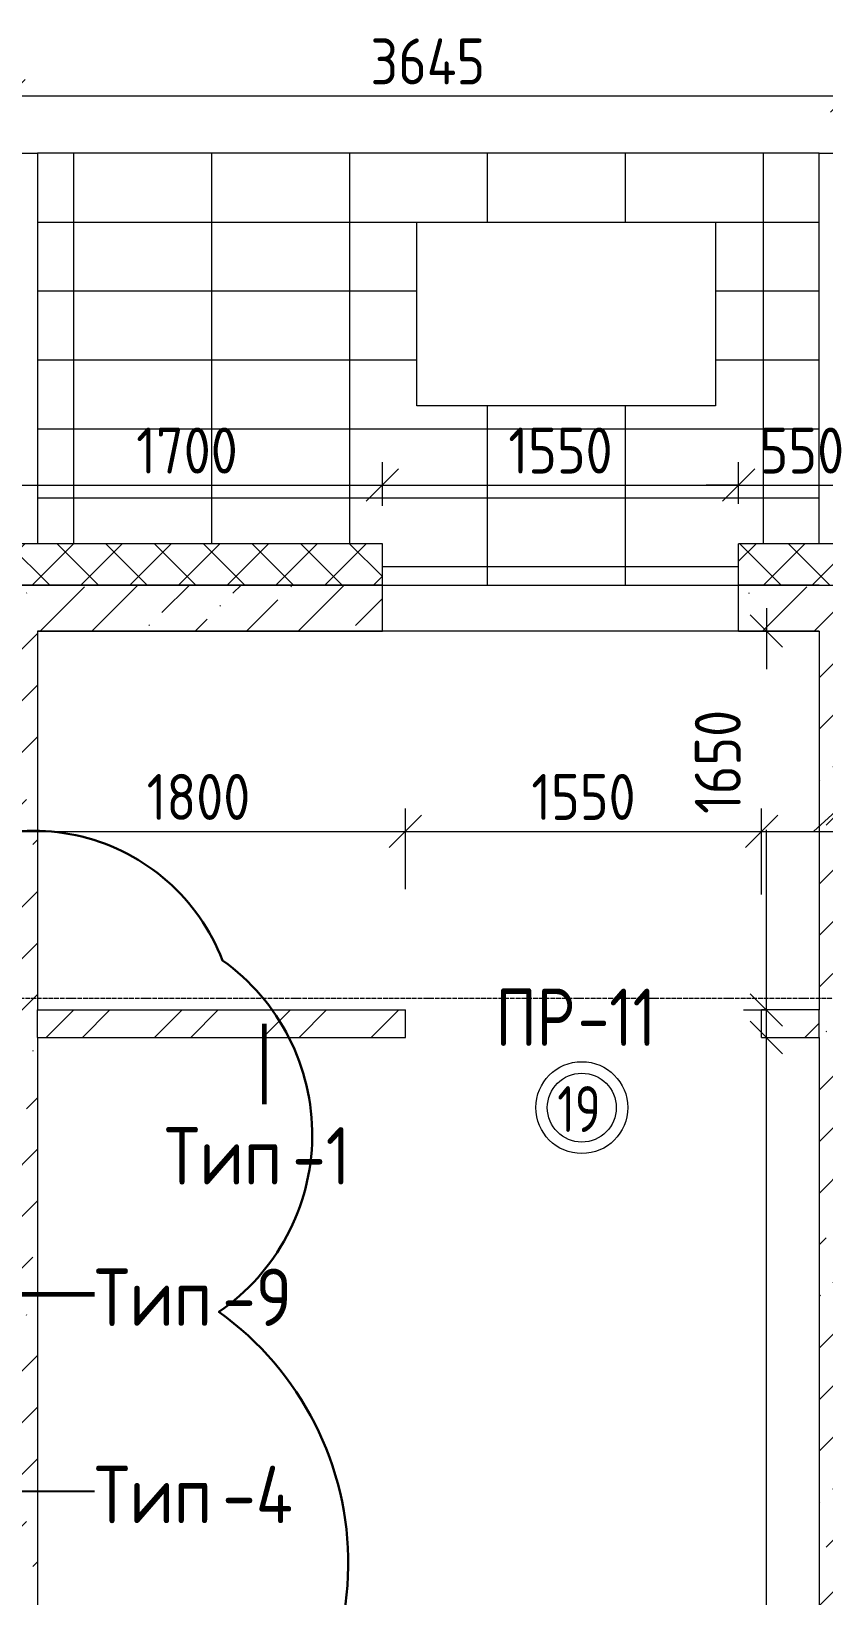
# Model space of a CAD drawing. Header units: millimetres. Extents: x -60946 to 138510, y -262288 to 24501.
# Drawn here: x 43456 to 46904, y -42060 to -35249 of the extents above; entities that cross this region are included whole.
import ezdxf

# ---------------------------------------------------------------- set-up
doc = ezdxf.new("R2010")
doc.units = ezdxf.units.MM
doc.linetypes.add('ADSK_Линия сетки', pattern=[25, 20, -2.5, 0, -2.5])
for name, color, linetype, lineweight in [('0) 1 вып перегородка', 7, 'Continuous', 60), ('Марки', 7, 'Continuous', 20), ('Марки дверей', 7, 'Continuous', 20), ('Оси', 7, 'Continuous', 9), ('Перекрытие', 7, 'Continuous', 18), ('Перекрытие штриховка', 7, 'Continuous', 18), ('Размеры', 7, 'Continuous', 9), ('Стены внутренние', 7, 'Continuous', 18), ('Стены наружные', 7, 'Continuous', 18), ('Стены несущие', 7, 'Continuous', 30), ('Стены отделка', 7, 'Continuous', 30), ('Стены штриховка', 7, 'Continuous', 9)]:
    doc.layers.add(name, color=color, linetype=linetype, lineweight=lineweight)
doc.layers.add('2)Тип-4', color=7, linetype='Continuous', lineweight=30, true_color=0x0080c0)
doc.styles.add('GOST Common_2', font='', dxfattribs={"width": 0.9, "height": 250})
doc.styles.add('GOST Common_3', font='', dxfattribs={"width": 0.9, "height": 200})
doc.styles.add('GOST Common_5', font='', dxfattribs={"width": 0.85, "height": 250})
doc.styles.add('GOST Common_B', font='', dxfattribs={"width": 0.8, "height": 200})
doc.styles.get('GOST Common_2').set_extended_font_data('GOST Common')
doc.styles.get('GOST Common_3').set_extended_font_data('GOST Common')
doc.styles.get('GOST Common_5').set_extended_font_data('GOST Common')
doc.styles.get('GOST Common_B').set_extended_font_data('GOST Common', bold=True)
doc.dimstyles.new('ADSK_Основной_2_0', dxfattribs={"dimscale": 304.8, "dimtxt": 201.142999, "dimasz": 0.463911, "dimexe": 0.328084, "dimexo": 0.328084, "dimgap": 0.164042, "dimtad": 1, "dimdec": 3, "dimrnd": 0.001, "dimdsep": 46, "dimtxsty": 'GOST Common_3', "dimblk1": 'OBLIQUE', "dimblk2": 'OBLIQUE', "dimsah": 1, "dimcen": 0.09, "dimdle": 0.328084, "dimazin": 2, "dimtfac": 1, "dimtdec": 4, "dimtix": 1, "dimtmove": 0, "dimatfit": 3, "dimfxl": 1, "dimtvp": 1, "dimtolj": 1, "dimtzin": 0, "dimlwd": 20, "dimlwe": 20, "dimarcsym": 2})
doc.dimstyles.new('ADSK_Основной_2_0_1', dxfattribs={"dimscale": 304.8, "dimtxt": 201.142999, "dimasz": 0.463911, "dimexe": 0.328084, "dimexo": 0.328084, "dimgap": 0.164042, "dimtad": 1, "dimdec": 3, "dimrnd": 0.001, "dimdsep": 46, "dimtxsty": 'GOST Common_3', "dimblk1": 'OBLIQUE', "dimblk2": 'OBLIQUE', "dimsah": 1, "dimcen": 0.09, "dimdle": 0.328084, "dimazin": 2, "dimtfac": 1, "dimtdec": 4, "dimtix": 1, "dimtmove": 1, "dimatfit": 3, "dimfxl": 1, "dimtvp": 1, "dimtolj": 1, "dimtzin": 0, "dimlwd": 20, "dimlwe": 20, "dimarcsym": 2})
doc.dimstyles.new('ADSK_Основной_2_0_2', dxfattribs={"dimscale": 304.8, "dimtxt": 201.142999, "dimasz": 0.463911, "dimexe": 0.328084, "dimexo": 0.328084, "dimgap": 0.164042, "dimtad": 1, "dimdec": 3, "dimrnd": 0.001, "dimdsep": 46, "dimtxsty": 'GOST Common_3', "dimblk1": 'OBLIQUE', "dimblk2": 'OBLIQUE', "dimsah": 1, "dimcen": 0.09, "dimdle": 0.328084, "dimazin": 2, "dimtfac": 1, "dimtdec": 4, "dimtix": 1, "dimtmove": 0, "dimatfit": 3, "dimfxl": 1, "dimtvp": 1, "dimtolj": 1, "dimtzin": 0, "dimlwd": 20, "dimlwe": 20, "dimarcsym": 2})
doc.dimstyles.new('ADSK_Основной_2_0_3', dxfattribs={"dimscale": 304.8, "dimtxt": 201.142999, "dimasz": 0.463911, "dimexe": 0.328084, "dimexo": 0.328084, "dimgap": 0.164042, "dimtad": 1, "dimdec": 3, "dimrnd": 0.001, "dimdsep": 46, "dimtxsty": 'GOST Common_2', "dimblk1": 'OBLIQUE', "dimblk2": 'OBLIQUE', "dimsah": 1, "dimcen": 0.09, "dimdle": 0.328084, "dimazin": 2, "dimtfac": 1, "dimtdec": 4, "dimtix": 1, "dimtmove": 0, "dimatfit": 3, "dimfxl": 1, "dimtvp": 1, "dimtolj": 1, "dimtzin": 0, "dimlwd": 20, "dimlwe": 20, "dimarcsym": 2})
pattern_1 = [(45, (1283.93, -48864.63), (84.18955, 308.69595), [396.875, -79.375, 3.353, -76.022])]

# ---------------------------------------------------------------- blocks, each defined once
blk = doc.blocks.new('_Oblique')
at = {"color": 0, "linetype": 'ByBlock', "lineweight": -2}
blk.add_line((-0.5, -0.5), (0.5, 0.5), dxfattribs=at)
blk = doc.blocks.new('*D4244')
at = {"layer": 'Defpoints', "color": 0, "transparency": 16777216}
for p in [(44983.9, -37224.1), (43283.9, -37418.5), (44983.9, -37414.6)]:
    blk.add_point(p, dxfattribs=at)
at = {"layer": 'Размеры', "color": 0, "lineweight": 20, "transparency": 16777216}
for p, q in [((43283.9, -37318.5), (43283.9, -37124.1)), ((44983.9, -37314.6), (44983.9, -37124.1)), ((43183.9, -37224.1), (45083.9, -37224.1))]:
    blk.add_line(p, q, dxfattribs=at)
at = {"layer": 'Размеры', "color": 0, "lineweight": 20, "transparency": 16777216, "xscale": 141.4, "yscale": 141.4, "zscale": 141.4, "rotation": 180}
blk.add_blockref('_Oblique', (43283.9, -37224.1), dxfattribs=at)
at = {"layer": 'Размеры', "color": 0, "lineweight": 20, "transparency": 16777216, "xscale": 141.4, "yscale": 141.4, "zscale": 141.4}
blk.add_blockref('_Oblique', (44983.9, -37224.1), dxfattribs=at)
at = {"layer": 'Размеры', "color": 0, "lineweight": 9, "transparency": 16777216, "insert": (44133.9, -37074.1), "char_height": 200, "width": 560.473, "attachment_point": 5, "style": 'GOST Common_3'}
blk.add_mtext('\\A1;1700', dxfattribs=at)
blk = doc.blocks.new('*D4245')
at = {"layer": 'Defpoints', "color": 0, "transparency": 16777216}
for p in [(46533.9, -37224.1), (44983.9, -37414.6), (46533.9, -37406.2)]:
    blk.add_point(p, dxfattribs=at)
at = {"layer": 'Размеры', "color": 0, "lineweight": 20, "transparency": 16777216}
for p, q in [((44983.9, -37314.6), (44983.9, -37124.1)), ((46533.9, -37306.2), (46533.9, -37124.1)), ((44883.9, -37224.1), (46633.9, -37224.1))]:
    blk.add_line(p, q, dxfattribs=at)
at = {"layer": 'Размеры', "color": 0, "lineweight": 20, "transparency": 16777216, "xscale": 141.4, "yscale": 141.4, "zscale": 141.4, "rotation": 180}
blk.add_blockref('_Oblique', (44983.9, -37224.1), dxfattribs=at)
at = {"layer": 'Размеры', "color": 0, "lineweight": 20, "transparency": 16777216, "xscale": 141.4, "yscale": 141.4, "zscale": 141.4}
blk.add_blockref('_Oblique', (46533.9, -37224.1), dxfattribs=at)
at = {"layer": 'Размеры', "color": 0, "lineweight": 9, "transparency": 16777216, "insert": (45758.9, -37074.1), "char_height": 200, "width": 560.473, "attachment_point": 5, "style": 'GOST Common_3'}
blk.add_mtext('\\A1;1550', dxfattribs=at)
blk = doc.blocks.new('*D4246')
at = {"layer": 'Defpoints', "color": 0, "transparency": 16777216}
for p in [(47083.9, -37224.1), (46533.9, -37406.2), (47083.9, -37425.8)]:
    blk.add_point(p, dxfattribs=at)
at = {"layer": 'Размеры', "color": 0, "lineweight": 20, "transparency": 16777216}
for p, q in [((46533.9, -37306.2), (46533.9, -37124.1)), ((47083.9, -37325.8), (47083.9, -37124.1)), ((46533.9, -37224.1), (46392.5, -37224.1)), ((46533.9, -37224.1), (47083.9, -37224.1)), ((47083.9, -37224.1), (47225.3, -37224.1))]:
    blk.add_line(p, q, dxfattribs=at)
at = {"layer": 'Размеры', "color": 0, "lineweight": 20, "transparency": 16777216, "xscale": 141.4, "yscale": 141.4, "zscale": 141.4}
blk.add_blockref('_Oblique', (46533.9, -37224.1), dxfattribs=at)
at = {"layer": 'Размеры', "color": 0, "lineweight": 20, "transparency": 16777216, "xscale": 141.4, "yscale": 141.4, "zscale": 141.4, "rotation": 180}
blk.add_blockref('_Oblique', (47083.9, -37224.1), dxfattribs=at)
at = {"layer": 'Размеры', "color": 0, "lineweight": 9, "transparency": 16777216, "insert": (46808.9, -37074.1), "char_height": 200, "width": 454.106, "attachment_point": 5, "style": 'GOST Common_3'}
blk.add_mtext('\\A1;550', dxfattribs=at)
blk = doc.blocks.new('*D4148')
at = {"layer": 'Defpoints', "color": 0, "transparency": 16777216}
for p in [(43283.9, -38632.1), (45083.9, -38732.1), (45083.9, -39083.8)]:
    blk.add_point(p, dxfattribs=at)
at = {"layer": 'Размеры', "color": 0, "lineweight": 20, "transparency": 16777216}
for p, q in [((45083.9, -38983.8), (45083.9, -38632.1)), ((43183.9, -38732.1), (45183.9, -38732.1)), ((43283.9, -38732.1), (43283.9, -38832.1))]:
    blk.add_line(p, q, dxfattribs=at)
at = {"layer": 'Размеры', "color": 0, "lineweight": 20, "transparency": 16777216, "xscale": 141.4, "yscale": 141.4, "zscale": 141.4, "rotation": 180}
blk.add_blockref('_Oblique', (43283.9, -38732.1), dxfattribs=at)
at = {"layer": 'Размеры', "color": 0, "lineweight": 20, "transparency": 16777216, "xscale": 141.4, "yscale": 141.4, "zscale": 141.4}
blk.add_blockref('_Oblique', (45083.9, -38732.1), dxfattribs=at)
at = {"layer": 'Размеры', "color": 0, "lineweight": 9, "transparency": 16777216, "insert": (44183.9, -38582.1), "char_height": 200, "width": 560.473, "attachment_point": 5, "style": 'GOST Common_3'}
blk.add_mtext('\\A1;1800', dxfattribs=at)
blk = doc.blocks.new('*D4149')
at = {"layer": 'Defpoints', "color": 0, "transparency": 16777216}
for p in [(46633.9, -38732.1), (45083.9, -39083.8), (46633.9, -39106.6)]:
    blk.add_point(p, dxfattribs=at)
at = {"layer": 'Размеры', "color": 0, "lineweight": 20, "transparency": 16777216}
for p, q in [((45083.9, -38983.8), (45083.9, -38632.1)), ((46633.9, -39006.6), (46633.9, -38632.1)), ((44983.9, -38732.1), (46733.9, -38732.1))]:
    blk.add_line(p, q, dxfattribs=at)
at = {"layer": 'Размеры', "color": 0, "lineweight": 20, "transparency": 16777216, "xscale": 141.4, "yscale": 141.4, "zscale": 141.4, "rotation": 180}
blk.add_blockref('_Oblique', (45083.9, -38732.1), dxfattribs=at)
at = {"layer": 'Размеры', "color": 0, "lineweight": 20, "transparency": 16777216, "xscale": 141.4, "yscale": 141.4, "zscale": 141.4}
blk.add_blockref('_Oblique', (46633.9, -38732.1), dxfattribs=at)
at = {"layer": 'Размеры', "color": 0, "lineweight": 9, "transparency": 16777216, "insert": (45858.9, -38582.1), "char_height": 200, "width": 560.473, "attachment_point": 5, "style": 'GOST Common_3'}
blk.add_mtext('\\A1;1550', dxfattribs=at)
blk = doc.blocks.new('*D4150')
at = {"layer": 'Defpoints', "color": 0, "transparency": 16777216}
for p in [(47083.9, -38632.1), (47083.9, -38732.1), (46633.9, -39106.6)]:
    blk.add_point(p, dxfattribs=at)
at = {"layer": 'Размеры', "color": 0, "lineweight": 20, "transparency": 16777216}
for p, q in [((46858.9, -38732.1), (47481.8, -38167.5)), ((47481.8, -38167.5), (48044.7, -38167.5)), ((46633.9, -39006.6), (46633.9, -38632.1)), ((46533.9, -38732.1), (47183.9, -38732.1)), ((47083.9, -38732.1), (47083.9, -38832.1))]:
    blk.add_line(p, q, dxfattribs=at)
at = {"layer": 'Размеры', "color": 0, "lineweight": 20, "transparency": 16777216, "xscale": 141.4, "yscale": 141.4, "zscale": 141.4, "rotation": 180}
blk.add_blockref('_Oblique', (46633.9, -38732.1), dxfattribs=at)
at = {"layer": 'Размеры', "color": 0, "lineweight": 20, "transparency": 16777216, "xscale": 141.4, "yscale": 141.4, "zscale": 141.4}
blk.add_blockref('_Oblique', (47083.9, -38732.1), dxfattribs=at)
at = {"layer": 'Размеры', "color": 0, "lineweight": 9, "transparency": 16777216, "insert": (47531.8, -37850.8), "char_height": 200, "width": 474.561, "attachment_point": 1, "line_spacing_factor": 1.022761, "style": 'GOST Common_3'}
blk.add_mtext('\\A1;450', dxfattribs=at)
blk = doc.blocks.new('М_двери1 - Марка экземпляра 2-3719212-Кладочный план 1-го этажа')
at = {"layer": 'Марки дверей'}
for radius in [2, 1.5]:
    blk.add_circle((0, 0), radius, dxfattribs=at)
blk = doc.blocks.new('*D3869')
at = {"layer": 'Defpoints', "color": 0, "transparency": 16777216}
for p in [(47003.9, -35529.9), (43358.9, -35789.7), (47003.9, -35789.7)]:
    blk.add_point(p, dxfattribs=at)
at = {"layer": 'Размеры', "color": 0, "lineweight": 20, "transparency": 16777216}
for p, q in [((43358.9, -35689.7), (43358.9, -35429.9)), ((47003.9, -35689.7), (47003.9, -35429.9)), ((43258.9, -35529.9), (47103.9, -35529.9))]:
    blk.add_line(p, q, dxfattribs=at)
at = {"layer": 'Размеры', "color": 0, "lineweight": 20, "transparency": 16777216, "xscale": 141.4, "yscale": 141.4, "zscale": 141.4, "rotation": 180}
blk.add_blockref('_Oblique', (43358.9, -35529.9), dxfattribs=at)
at = {"layer": 'Размеры', "color": 0, "lineweight": 20, "transparency": 16777216, "xscale": 141.4, "yscale": 141.4, "zscale": 141.4}
blk.add_blockref('_Oblique', (47003.9, -35529.9), dxfattribs=at)
at = {"layer": 'Размеры', "color": 0, "lineweight": 9, "transparency": 16777216, "insert": (45181.4, -35379.9), "char_height": 200, "width": 625.93, "attachment_point": 5, "style": 'GOST Common_3'}
blk.add_mtext('\\A1;3645', dxfattribs=at)
blk = doc.blocks.new('*D3645')
at = {"layer": 'Defpoints', "color": 0, "transparency": 16777216}
for p in [(46554.6, -39629.7), (46654.6, -39629.7), (46554.6, -46059.7)]:
    blk.add_point(p, dxfattribs=at)
at = {"layer": 'Размеры', "color": 0, "lineweight": 20, "transparency": 16777216}
for p, q in [((46654.6, -46159.7), (46654.6, -39529.7)), ((46654.6, -39629.7), (46754.6, -39629.7)), ((46654.6, -46059.7), (46754.6, -46059.7))]:
    blk.add_line(p, q, dxfattribs=at)
at = {"layer": 'Размеры', "color": 0, "lineweight": 20, "transparency": 16777216, "xscale": 141.4, "yscale": 141.4, "zscale": 141.4}
for p, rotation in [((46654.6, -39629.7), 90), ((46654.6, -46059.7), 270)]:
    blk.add_blockref('_Oblique', p, dxfattribs=dict(at, rotation=rotation))
at = {"layer": 'Размеры', "color": 0, "lineweight": 9, "transparency": 16777216, "insert": (46479.6, -42844.7), "char_height": 250, "width": 625.93, "attachment_point": 5, "rotation": 90, "style": 'GOST Common_2'}
blk.add_mtext('\\A1;6430', dxfattribs=at)
blk = doc.blocks.new('*D3646')
at = {"layer": 'Defpoints', "color": 0, "transparency": 16777216}
for p in [(46754.6, -37859.7), (46654.6, -39509.7), (46754.6, -39509.7)]:
    blk.add_point(p, dxfattribs=at)
at = {"layer": 'Размеры', "color": 0, "lineweight": 20, "transparency": 16777216}
for p, q in [((46654.6, -37759.7), (46654.6, -38025.9)), ((46654.6, -37859.7), (46554.6, -37859.7)), ((46654.6, -39609.7), (46654.6, -38725.9)), ((46654.6, -39509.7), (46554.6, -39509.7))]:
    blk.add_line(p, q, dxfattribs=at)
at = {"layer": 'Размеры', "color": 0, "lineweight": 20, "transparency": 16777216, "xscale": 141.4, "yscale": 141.4, "zscale": 141.4}
for p, rotation in [((46654.6, -37859.7), 90), ((46654.6, -39509.7), 270)]:
    blk.add_blockref('_Oblique', p, dxfattribs=dict(at, rotation=rotation))
at = {"layer": 'Размеры', "color": 0, "lineweight": 9, "transparency": 16777216, "insert": (46343.2, -38656.1), "char_height": 200, "width": 560.473, "attachment_point": 1, "rotation": 90, "line_spacing_factor": 1.022761, "style": 'GOST Common_3'}
blk.add_mtext('\\A1;1650', dxfattribs=at)

msp = doc.modelspace()

# ---------------------------------------------------------------- hatches: boundary and pattern name
at = {"layer": 'Перекрытие штриховка', "lineweight": 9, "true_color": 0xffffff}
h = msp.add_hatch(dxfattribs=at)
h.set_pattern_fill('FP_9', style=0, pattern_type=2)
h.set_pattern_definition([(180, (100041.53, -54979.66), (-4e-14, -300), []), (270, (100041.5, -54979.66), (600, 4e-14), [])])
h.paths.add_polyline_path([(46533.9343, -37659.6624), (46533.9343, -37479.6624), (46883.9343, -37479.6624), (46883.9343, -35779.6624), (43483.9343, -35779.6624), (43483.9343, -37479.6624), (44983.9343, -37479.6624), (44983.9343, -37659.6624)])
h.paths.add_polyline_path([(46433.9343, -36879.6624), (45133.9343, -36879.6624), (45133.9343, -36079.6624), (46433.9343, -36079.6624)])
at = {"layer": 'Стены внутренние', "lineweight": 9}
h = msp.add_hatch(dxfattribs=at)
h.set_pattern_fill('FP_5', color=256, style=0, pattern_type=2)
h.set_pattern_definition([(45, (1283.93, -48864.63), (-235.7317, 235.7317), []), (45, (1441.1, -48864.63), (-235.7317, 235.7317), [])])
h.paths.add_polyline_path([(46883.9343, -39629.6624), (46883.9343, -39509.6624), (46633.9343, -39509.6624), (46633.9343, -39629.6624)])
h.paths.add_polyline_path([(43659.9903, -39629.6624), (45083.9343, -39629.6624), (45083.9343, -39509.6624), (43483.9343, -39509.6624), (43483.9343, -39629.6624)])
at = {"layer": 'Стены наружные', "lineweight": 9}
h = msp.add_hatch(dxfattribs=at)
h.set_pattern_fill('FP_4', color=256, style=0, pattern_type=2)
h.set_pattern_definition([(45, (1283.93, -48864.63), (-106.066, 106.066), []), (135, (1283.93, -48864.63), (-106.066, -106.066), [])])
h.paths.add_polyline_path([(46533.9343, -37659.6624), (47263.9343, -37659.6624), (47263.9343, -37479.6624), (46533.9343, -37479.6624)])
h.paths.add_polyline_path([(44983.9343, -37659.6624), (44983.9343, -37479.6624), (43283.9343, -37479.6624), (43283.9343, -37659.6624), (43659.9903, -37659.6624)])
h = msp.add_hatch(dxfattribs=at)
h.set_pattern_fill('FP_1', color=256, style=0, pattern_type=2)
h.set_pattern_definition(pattern_1)
h.paths.add_polyline_path([(43283.9343, -46259.6624), (43483.9343, -46259.6624), (43483.9343, -37659.6624), (43283.9343, -37659.6624), (43283.9343, -46234.6624)])
h = msp.add_hatch(dxfattribs=at)
h.set_pattern_fill('FP_1', color=256, style=0, pattern_type=2)
h.set_pattern_definition(pattern_1)
h.paths.add_polyline_path([(44983.9343, -37859.6624), (44983.9343, -37659.6624), (43483.9343, -37659.6624), (43483.9343, -37859.6624), (43659.9903, -37859.6624)])
h.paths.add_polyline_path([(46883.9343, -37859.6624), (46883.9343, -37659.6624), (46533.9343, -37659.6624), (46533.9343, -37859.6624)])
h = msp.add_hatch(dxfattribs=at)
h.set_pattern_fill('FP_1', color=256, style=0, pattern_type=2)
h.set_pattern_definition(pattern_1)
h.paths.add_polyline_path([(47083.9343, -46259.6624), (47083.9343, -45959.6624), (46883.9343, -45959.6624), (46883.9343, -46259.6624)])
h.paths.add_polyline_path([(46883.9343, -44409.6624), (47083.9343, -44409.6624), (47083.9343, -37659.6624), (46883.9343, -37659.6624), (46883.9343, -43549.7783)])

# ---------------------------------------------------------------- linework, layer by layer
at = {"layer": '0) 1 вып перегородка'}
for p, q in [((44469.5158, -39569.6624), (44469.5158, -39919.1086)), ((42784.1488, -40746.1624), (43731.4054, -40746.1624))]:
    msp.add_line(p, q, dxfattribs=at)
at = {"layer": '2)Тип-4', "lineweight": 25}
msp.add_line((43046.4343, -41605.0791), (43731.4054, -41605.0791), dxfattribs=at)
at = {"layer": '2)Тип-4', "color": 5}
msp.add_lwpolyline([(37550.9543, -46906.5187, -0.52056705), (37573.3313, -44728.7552, -0.52056705), (37590.1399, -43092.919, -0.52056705), (37608.5653, -41299.7345, -0.52056705), (37628.7087, -39339.3542, -0.52056705), (39267.3265, -38946.9845, -0.52056705), (40746.0164, -38946.9845, -0.52056705), (42884.1729, -38946.9845, -0.52056705), (44288.1526, -39293.48, -0.52056705), (44272.4243, -40824.1827, -0.52056705), (44249.7548, -43030.4121, -0.52056705), (44225.5361, -45387.4113, -0.52056705), (44060.2972, -46906.5187, -0.52056705), (41560.5471, -46906.5187, -0.52056705), (39483.463, -46906.5187, -0.52056705)], format="xyb", close=True, dxfattribs=at)
at = {"layer": 'Оси', "linetype": 'ADSK_Линия сетки', "lineweight": 5}
msp.add_line((63681.4538, -39459.6624), (-23956.1623, -39459.6624), dxfattribs=at)
at = {"layer": 'Перекрытие'}
for p, q in [((46883.9343, -35779.6624), (43483.9343, -35779.6624)), ((45133.9343, -36079.6624), (46433.9343, -36079.6624)), ((45133.9343, -36879.6624), (45133.9343, -36079.6624)), ((46433.9343, -36079.6624), (46433.9343, -36879.6624)), ((46433.9343, -36879.6624), (45133.9343, -36879.6624)), ((44983.9343, -37659.6624), (46533.9343, -37659.6624)), ((46883.9343, -37860.0624), (43483.9343, -37860.0624))]:
    msp.add_line(p, q, dxfattribs=at)
at = {"layer": 'Стены наружные', "lineweight": 9}
for p, q in [((43233.9343, -35779.6624), (43483.9343, -35779.6624)), ((43483.9343, -35779.6624), (43483.9343, -37479.6624)), ((46883.9343, -37479.6624), (46883.9343, -35779.6624)), ((46883.9343, -35779.6624), (47133.9343, -35779.6624))]:
    msp.add_line(p, q, dxfattribs=at)
at = {"layer": 'Стены несущие', "lineweight": 9}
for p, q in [((43483.9343, -37659.6624), (43283.9343, -37659.6624)), ((44983.9343, -37859.6624), (44983.9343, -37659.6624)), ((46533.9343, -37859.6624), (46533.9343, -37659.6624)), ((46883.9343, -37659.6624), (47083.9343, -37659.6624)), ((43483.9343, -37859.6624), (43483.9343, -39509.6624)), ((43483.9343, -37859.6624), (44983.9343, -37859.6624)), ((46533.9343, -37859.6624), (46883.9343, -37859.6624)), ((46883.9343, -37859.6624), (46883.9343, -39509.6624)), ((43483.9343, -39509.6624), (45083.9343, -39509.6624)), ((45083.9343, -39629.6624), (45083.9343, -39509.6624)), ((46883.9343, -39509.6624), (46633.9343, -39509.6624)), ((46633.9343, -39629.6624), (46633.9343, -39509.6624)), ((43483.9343, -39629.6624), (43483.9343, -46059.6624)), ((43483.9343, -39629.6624), (45083.9343, -39629.6624)), ((46633.9343, -39629.6624), (46883.9343, -39629.6624)), ((46883.9343, -39629.6624), (46883.9343, -44409.6624))]:
    msp.add_line(p, q, dxfattribs=at)
at = {"layer": 'Стены отделка', "lineweight": 18}
for p, q in [((44983.9343, -37479.6624), (43103.9343, -37479.6624)), ((44983.9343, -37659.6624), (44983.9343, -37479.6624)), ((47263.9343, -37479.6624), (46533.9343, -37479.6624)), ((46533.9343, -37659.6624), (46533.9343, -37479.6624)), ((43283.9343, -37659.6624), (43483.9343, -37659.6624)), ((46883.9343, -37659.6624), (47083.9343, -37659.6624))]:
    msp.add_line(p, q, dxfattribs=at)
at = {"layer": 'Стены штриховка', "lineweight": 9}
for p, q in [((43483.9343, -37659.6624), (44983.9343, -37659.6624)), ((44983.9343, -37659.6624), (43483.9343, -37659.6624)), ((46533.9343, -37659.6624), (46883.9343, -37659.6624)), ((46883.9343, -37659.6624), (46533.9343, -37659.6624)), ((43483.9343, -39629.6624), (43483.9343, -39509.6624)), ((46883.9343, -39629.6624), (46883.9343, -39509.6624))]:
    msp.add_line(p, q, dxfattribs=at)

# ---------------------------------------------------------------- block references
at = {"layer": 'Марки дверей', "xscale": 99.99999999999993, "yscale": 99.99999999999993, "zscale": 99.99999999999993}
msp.add_blockref('М_двери1 - Марка экземпляра 2-3719212-Кладочный план 1-го этажа', (45851.4535, -39934.6624), dxfattribs=at)

# ---------------------------------------------------------------- texts
at = {"layer": '0) 1 вып перегородка', "color": 116, "lineweight": 9, "true_color": 0x008040, "char_height": 250, "attachment_point": 1, "style": 'GOST Common_3'}
for s, insert, width in [('Тип', (44036.0158, -40019.6815), 673.4175), ('-1', (44591.6408, -40019.6815), 368.77625), ('Тип', (43731.4054, -40635.2353), 673.4175), ('-9', (44287.0304, -40635.2353), 432.91125)]:
    msp.add_mtext(s, dxfattribs=dict(at, insert=insert, width=width))
at = {"layer": '2)Тип-4', "color": 116, "lineweight": 30, "true_color": 0x008040, "char_height": 250, "attachment_point": 1, "style": 'GOST Common_3'}
for s, insert, width in [('Тип', (43731.4054, -41494.152), 673.4175), ('-4', (44287.0304, -41494.152), 456.961875)]:
    msp.add_mtext(s, dxfattribs=dict(at, insert=insert, width=width))
at = {"layer": 'Марки', "lineweight": 9, "char_height": 250, "attachment_point": 1, "style": 'GOST Common_5'}
for s, insert, width in [('ПР', (45476.1535, -39416.6813), 432.91125), ('-11', (45833.341, -39416.6813), 468.987187)]:
    msp.add_mtext(s, dxfattribs=dict(at, insert=insert, width=width))
at = {"layer": 'Марки дверей', "lineweight": 5, "insert": (45744.9961, -39841.0035), "char_height": 200, "width": 250.1265, "attachment_point": 1, "style": 'GOST Common_B'}
msp.add_mtext('19', dxfattribs=at)

# ---------------------------------------------------------------- dimensions: what is measured, and where the dimension line sits
at = {"layer": 'Размеры', "lineweight": 9}
for base, p1, p2, dimstyle, override, picture, middle in [((47003.9343, -35529.9384), (43358.9343, -35789.6624), (47003.9343, -35789.6624), 'ADSK_Основной_2_0_2', {"dimpost": '<>', "dimfxl": 3645}, '*D3869', (45181.4343, -35379.9384)), ((44983.9343, -37224.0504), (43283.9343, -37418.4665), (44983.9343, -37414.6444), 'ADSK_Основной_2_0', {"dimpost": '<>', "dimfxl": 1700.004297}, '*D4244', (44133.9343, -37074.0504)), ((46533.9343, -37224.0504), (44983.9343, -37414.6444), (46533.9343, -37406.1646), 'ADSK_Основной_2_0', {"dimpost": '<>', "dimfxl": 1550.023195}, '*D4245', (45758.9343, -37074.0504)), ((47083.9343, -37224.0504), (46533.9343, -37406.1646), (47083.9343, -37425.7731), 'ADSK_Основной_2_0', {"dimpost": '<>', "dimfxl": 550.349427}, '*D4246', (46808.9343, -37074.0504)), ((45083.9343, -38732.0831), (43283.9343, -38632.0982), (45083.9343, -39083.814), 'ADSK_Основной_2_0', {"dimpost": '<>', "dimfxl": 1855.814411}, '*D4148', (44183.9343, -38582.0831)), ((46633.9343, -38732.0831), (45083.9343, -39083.814), (46633.9343, -39106.5517), 'ADSK_Основной_2_0', {"dimpost": '<>', "dimfxl": 1550.166766}, '*D4149', (45858.9343, -38582.0831))]:
    dim = msp.add_linear_dim(base=base, p1=p1, p2=p2, dimstyle=dimstyle, override=override, dxfattribs=at)
    dim.commit()
    dim.dimension.update_dxf_attribs({"geometry": picture, "text_midpoint": middle})
dim = msp.add_linear_dim(base=(46654.5962, -39509.6624), p1=(46754.5811, -37859.6624), p2=(46754.5811, -39509.6624), angle=90, dimstyle='ADSK_Основной_2_0_1', override={"dimpost": '<>', "dimfxl": 1650}, dxfattribs=at)
dim.commit()
dim.dimension.update_dxf_attribs({"geometry": '*D3646', "text_midpoint": (46476.5639, -38375.8686), "dimtype": 160, "text_rotation": 90})
dim = msp.add_linear_dim(base=(47083.9343, -38732.0831), p1=(46633.9343, -39106.5517), p2=(47083.9343, -38632.0982), dimstyle='ADSK_Основной_2_0_1', override={"dimpost": '<>', "dimfxl": 653.915952}, dxfattribs=at)
dim.commit()
dim.dimension.update_dxf_attribs({"geometry": '*D4150', "text_midpoint": (47531.8405, -38167.4804), "dimtype": 160})
dim = msp.add_linear_dim(base=(46654.5962, -39629.6624), p1=(46554.6113, -46059.6624), p2=(46554.6113, -39629.6624), angle=90, dimstyle='ADSK_Основной_2_0_3', override={"dimpost": '<>', "dimfxl": 6430}, dxfattribs=at)
dim.commit()
dim.dimension.update_dxf_attribs({"geometry": '*D3645', "text_midpoint": (46479.5962, -42844.6624)})

doc.saveas('drawing.dxf')
